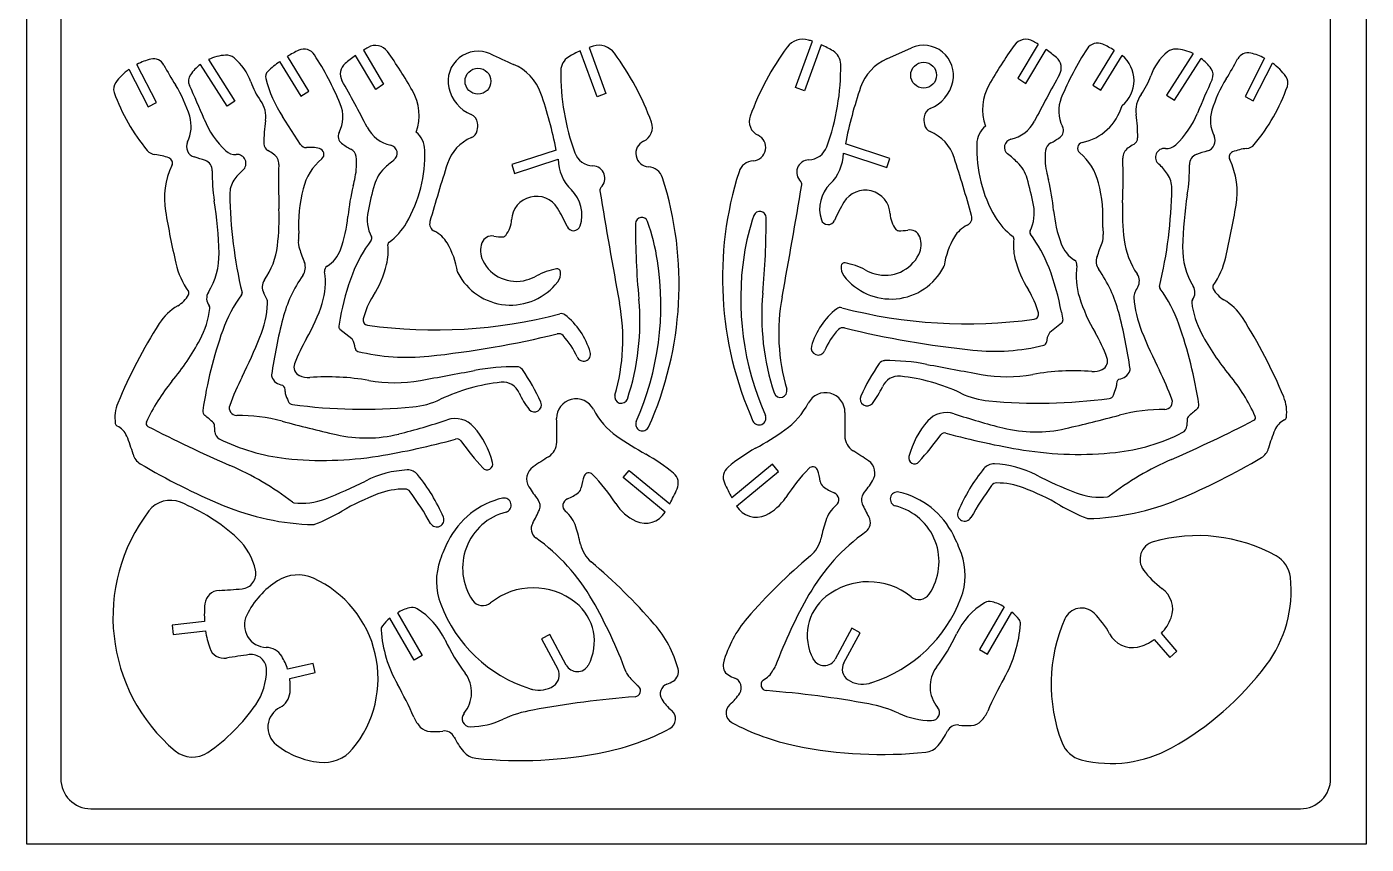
# Model space of a CAD drawing. Extents: x 0 to 207, y 0 to 252.
# Drawn here: x 0 to 206.9, y 0 to 126.2 of the extents above; entities that cross this region are included whole.
import ezdxf

# ---------------------------------------------------------------- set-up
doc = ezdxf.new("R2010")
doc.units = 0
doc.layers.add('WHITE', color=7, linetype='CONTINUOUS')

msp = doc.modelspace()

# ---------------------------------------------------------------- linework, layer by layer
at = {"layer": 'WHITE', "linetype": 'CONTINUOUS'}
for p, q in [((0, 0), (0, 251.950691)), ((206.867685, 251.950691), (206.867685, 0)), ((5.242088, 243.632834), (5.242088, 10.138934)), ((201.376988, 10.138934), (201.377088, 243.632834)), ((51.982603, 122.608574), (55.113288, 117.357334)), ((52.712561, 123.060056), (52.715747, 123.054743)), ((88.097788, 115.406634), (85.491492, 122.523711)), ((86.840988, 123.055234), (89.454788, 115.907834)), ((118.738388, 116.840734), (121.359996, 123.988429)), ((122.708023, 123.453736), (120.095288, 116.339634)), ((124.532004, 122.505406), (124.528393, 122.499554)), ((132.832683, 121.281764), (136.615721, 122.967139)), ((156.210088, 123.540934), (153.079788, 118.290334)), ((154.282588, 117.480734), (157.422045, 122.73347)), ((167.945665, 122.608832), (164.652888, 117.203134)), ((180.142888, 122.099134), (176.040988, 115.699634)), ((177.482853, 122.785482), (177.483132, 122.790891)), ((20.039388, 114.550734), (17.019885, 120.435524)), ((30.933888, 113.980334), (26.808988, 120.410634)), ((28.049327, 121.16038), (32.152188, 114.766734)), ((30.709905, 121.857757), (30.710278, 121.852717)), ((39.037488, 120.865434), (42.306588, 115.514634)), ((43.540288, 116.270234), (40.248354, 121.674492)), ((53.910588, 116.547834), (50.780188, 121.798434)), ((159.032143, 121.490221), (159.026665, 121.483568)), ((165.894288, 116.447534), (169.156501, 121.799592)), ((177.259088, 114.913134), (181.384107, 121.343486)), ((187.011853, 121.266858), (187.019486, 121.262886)), ((191.176188, 121.374434), (188.153788, 115.491434)), ((189.433688, 114.797534), (192.410738, 120.604601)), ((15.783188, 119.670434), (18.767088, 113.864534)), ((153.079788, 118.290334), (154.282588, 117.480734)), ((42.306588, 115.514634), (43.540288, 116.270234)), ((55.113288, 117.357334), (53.910588, 116.547834)), ((65.167285, 116.809909), (65.17374, 116.811394)), ((89.454788, 115.907834), (88.097788, 115.406634)), ((120.095288, 116.339634), (118.738388, 116.840734)), ((164.652888, 117.203134), (165.894288, 116.447534)), ((18.767088, 113.864534), (20.039388, 114.550734)), ((32.152188, 114.766734), (30.933888, 113.980334)), ((36.114871, 114.826097), (36.10847, 114.821312)), ((176.040988, 115.699634), (177.259088, 114.913134)), ((188.153788, 115.491434), (189.433688, 114.797534)), ((27.385325, 111.985736), (27.378714, 111.983021)), ((42.291408, 108.035837), (39.484306, 112.39172)), ((123.56038, 107.721191), (123.56581, 107.719234)), ((133.302988, 105.876734), (126.42862, 108.135206)), ((159.5789, 109.177558), (159.584552, 109.170187)), ((162.995142, 108.367298), (162.992602, 108.377453)), ((171.568069, 109.09202), (171.573139, 109.091958)), ((50.86388, 106.208132), (50.870605, 106.208882)), ((56.703295, 105.668942), (56.709519, 105.660547)), ((81.766953, 107.202772), (74.890188, 104.943834)), ((75.344988, 103.563634), (82.076088, 105.776534)), ((82.076088, 105.776534), (82.08352, 105.776615)), ((84.627288, 106.786175), (84.632699, 106.788286)), ((126.116988, 106.709434), (132.847988, 104.496634)), ((132.847988, 104.496634), (133.302988, 105.876734)), ((28.635936, 104.003189), (28.641239, 104.003076)), ((33.368731, 104.073314), (33.363015, 104.079856)), ((74.890188, 104.943834), (75.344988, 103.563634)), ((157.792381, 102.584887), (157.787014, 102.583615)), ((133.324893, 97.364555), (133.333427, 97.36511)), ((186.782319, 98.675219), (186.776786, 98.676215)), ((85.475747, 95.498876), (85.469212, 95.501041)), ((145.92395, 97.102128), (145.930502, 97.104116)), ((166.179837, 95.236661), (166.227049, 94.171683)), ((73.533093, 93.802986), (73.533201, 93.794706)), ((141.614699, 89.160822), (141.624001, 89.156169)), ((36.694432, 87.137858), (36.701461, 87.132977)), ((81.806135, 88.837548), (81.804324, 88.847125)), ((28.049831, 85.244377), (28.043932, 85.248023)), ((183.234804, 86.292599), (183.241773, 86.287719)), ((45.621236, 83.524985), (45.627425, 83.523013)), ((53.486297, 84.663043), (53.49356, 84.658536)), ((170.998872, 84.419174), (170.993383, 84.418793)), ((48.400827, 81.227854), (48.190128, 80.008744)), ((51.957532, 81.148489), (51.951109, 81.150213)), ((159.787248, 82.167657), (160.00159, 80.949187)), ((168.653775, 82.098167), (168.659362, 82.09967)), ((48.367626, 79.539456), (50.201888, 78.081234)), ((159.826288, 80.471534), (157.98979, 79.016112)), ((157.481355, 77.533872), (157.474221, 77.534256)), ((87.024462, 75.970439), (87.017624, 75.968553)), ((123.203439, 76.176595), (123.196761, 76.179323)), ((132.485677, 74.672718), (132.485635, 74.67789)), ((174.939298, 73.139541), (174.933891, 73.136823)), ((37.826032, 72.190383), (37.83215, 72.192563)), ((42.090759, 72.375923), (42.094033, 72.38271)), ((52.838794, 71.612954), (52.837815, 71.607101)), ((115.443179, 69.68637), (115.437921, 69.68465)), ((144.281949, 69.653098), (144.279089, 69.647064)), ((27.175836, 66.993371), (27.170137, 66.994081)), ((59.600653, 67.526057), (59.600083, 67.532516)), ((79.392518, 68.250631), (79.384786, 68.2471)), ((13.663166, 64.989359), (13.668826, 64.990146)), ((18.459153, 65.143202), (18.464294, 65.140955)), ((179.217658, 65.706286), (179.148878, 64.618918)), ((29.733979, 62.620217), (29.731043, 62.614572)), ((57.44016, 63.353433), (57.441805, 63.347275)), ((81.855469, 62.090205), (81.861114, 62.09017)), ((141.145176, 63.207571), (141.150498, 63.2037)), ((95.627359, 60.210728), (95.630576, 60.216427)), ((31.37328, 58.497428), (31.375887, 58.503164)), ((54.265885, 59.941394), (54.264996, 59.947255)), ((71.946222, 58.950491), (71.951334, 58.95191)), ((115.176188, 58.666934), (108.894016, 53.509616)), ((116.101488, 57.548934), (115.176188, 58.666934)), ((92.099388, 56.615934), (93.016988, 57.733934)), ((98.572268, 51.293513), (92.099388, 56.615934)), ((93.016988, 57.733934), (99.300322, 52.57608)), ((109.624788, 52.228834), (116.101488, 57.548934)), ((155.902072, 57.025125), (155.898397, 57.018018)), ((148.985538, 55.38237), (148.991267, 55.378217)), ((162.077461, 54.263638), (162.079742, 54.26957)), ((90.985724, 52.593986), (90.98063, 52.59065)), ((134.174884, 52.231169), (134.183301, 52.233828)), ((64.34195, 50.501483), (64.348929, 50.504426)), ((145.824556, 50.462992), (145.818164, 50.466592)), ((129.562962, 48.243454), (129.56661, 48.238204)), ((78.626553, 47.305388), (78.630214, 47.310497)), ((85.522326, 46.339856), (85.515474, 46.338277)), ((35.344887, 42.30587), (35.33607, 42.303907)), ((172.464018, 42.344762), (172.471194, 42.34988)), ((84.781975, 37.301248), (84.778044, 37.296191)), ((57.241413, 35.728807), (61.065688, 29.136534)), ((60.276243, 36.361136), (60.27181, 36.353888)), ((150.951864, 36.661707), (147.127588, 30.069534)), ((148.376588, 29.344734), (152.148811, 35.831237)), ((27.456588, 34.395034), (22.437288, 33.847534)), ((22.437288, 33.847534), (22.591488, 32.405734)), ((59.816588, 28.404134), (56.046108, 34.896395)), ((127.420088, 33.338634), (124.868871, 28.596404)), ((128.700088, 32.644734), (127.420088, 33.338634)), ((22.591488, 32.405734), (27.611135, 32.953154)), ((64.592729, 31.540189), (64.597946, 31.542667)), ((80.773088, 32.405734), (79.493188, 31.711834)), ((79.493188, 31.711834), (82.006688, 27.047134)), ((83.325378, 27.664049), (80.773088, 32.405734)), ((126.186488, 27.987734), (128.700088, 32.644734)), ((174.128788, 31.619334), (176.542088, 28.859034)), ((177.636988, 29.807434), (175.227083, 32.572193)), ((61.065688, 29.136534), (59.816588, 28.404134)), ((147.127588, 30.069534), (148.376588, 29.344734)), ((171.561274, 30.432336), (171.56286, 30.425627)), ((176.542088, 28.859034), (177.636988, 29.807434)), ((44.226388, 27.926134), (40.282906, 27.022916)), ((44.550288, 26.515034), (44.226388, 27.926134)), ((82.006688, 27.047134), (82.013775, 27.050875)), ((86.736309, 27.654572), (86.724566, 27.648921)), ((100.600805, 27.086976), (100.595168, 27.085399)), ((115.638472, 27.52534), (115.633406, 27.527139)), ((121.45976, 28.59672), (121.451144, 28.603851)), ((40.610388, 25.613034), (44.550288, 26.515034)), ((130.087731, 24.834608), (130.089118, 24.829204)), ((110.118449, 23.322902), (110.113024, 23.326311)), ((67.526972, 20.19376), (67.518795, 20.200584)), ((108.86097, 18.811621), (108.865615, 18.820119)), ((139.710283, 19.090572), (139.710244, 19.083958)), ((60.77546, 18.091069), (60.780661, 18.095837)), ((65.978169, 16.55011), (65.985544, 16.553826)), ((118.807737, 15.196499), (118.806619, 15.191189)), ((69.354847, 13.282861), (69.354069, 13.276064)), ((9.911988, 5.469034), (196.707088, 5.469034)), ((206.867685, 0), (0, 0))]:
    msp.add_line(p, q, dxfattribs=at)
for centre in [(138.515088, 118.760534), (69.685688, 117.827734)]:
    msp.add_circle(centre, 1.9975, dxfattribs=at)
for centre, radius, start, end in [((119.869993, 121.290144), 3.025831, 73.236993, 143.703586), ((116.016688, 108.467434), 16.415, 71.0033, 73.2673), ((154.336757, 122.045035), 2.252695, 59.581335, 144.348754), ((49.099388, 107.087234), 17.0625, 114.5382, 121.2479), ((42.811863, 120.863426), 1.919302, 32.853025, 114.585536), ((65.984788, 100.425634), 26.2325, 120.3861, 122.2607), ((53.851004, 121.109137), 2.258792, 35.633859, 120.265372), ((-0.927163, 81.865457), 69.643612, 29.707284, 35.618734), ((69.685648, 117.827913), 4.625, 65.575097, 192.69658), ((92.18303, 107.526317), 16.4225, 114.045474, 121.24541), ((92.189589, 107.536062), 16.415, 106.785988, 109.01624), ((88.319218, 120.351891), 3.0275, 36.246971, 106.705106), ((56.01416, 96.599144), 43.125, 20.212802, 36.32018), ((152.205225, 97.566131), 43.130645, 143.730846, 159.841562), ((116.008888, 108.459734), 16.4225, 58.7502, 65.9255), ((123.256626, 120.40777), 2.454927, 0.786299, 58.700107), ((138.515188, 118.752934), 4.6225, -12.6221, 114.2625), ((209.155256, 82.838188), 69.648869, 144.424659, 150.335446), ((142.191153, 101.369359), 26.231837, 57.695112, 59.569654), ((142.208288, 101.366334), 26.23, 50.1039, 54.5485), ((203.313768, 97.178583), 47.145614, 147.022142, 157.436091), ((165.380439, 121.789476), 1.927992, 65.476299, 146.960761), ((159.093788, 108.027934), 17.0575, 58.7386, 65.451), ((181.516161, 115.893155), 8.390588, 129.564058, 160.855705), ((177.367188, 120.904034), 1.885, 86.4821, 129.3554), ((177.036484, 115.614404), 7.190373, 64.404007, 86.438638), ((188.611819, 120.432975), 1.795626, 76.425702, 152.471835), ((186.762277, 112.867811), 9.583592, 62.576133, 76.29246), ((21.434788, 111.944734), 9.57, 103.7004, 117.4728), ((19.591855, 119.50147), 1.791782, 27.643424, 103.677291), ((60.547781, 140.9973), 44.4625, -152.305151, -147.719701), ((31.149788, 114.681934), 7.187527, 127.152251, 144.877), ((31.157488, 114.674134), 7.1925, 93.5648, 115.6034), ((30.821277, 119.982672), 1.87839, 50.130461, 93.399133), ((26.677926, 114.959036), 8.390218, 19.153649, 50.405756), ((49.093905, 107.083231), 17.061085, 126.116992, 134.04362), ((4.897374, 96.210366), 47.144086, 22.612084, 33.025719), ((50.494888, 118.953334), 2.08, 129.8871, 209.323), ((65.982377, 100.41844), 26.233769, 125.41463, 129.882074), ((254.901488, 524.960234), 442.6575, -114.4625, -113.9547), ((72.312636, 113.49322), 7.504852, 19.126914, 67.5692), ((84.933945, 119.468332), 2.4525, 121.169485, 179.242074), ((89.616688, 119.986534), 36.0975, -19.867, 0.7221), ((135.878188, 114.419734), 7.5075, 113.9326, 160.8016), ((157.696976, 119.884172), 2.079937, -29.253062, 50.2609), ((166.025213, 117.927508), 4.979759, -51.023013, 51.038127), ((177.043288, 115.614834), 7.1875, 35.1733, 52.8474), ((147.620988, 141.883634), 44.46, -32.2129, -27.6271), ((186.768178, 112.856454), 9.585002, 36.592104, 53.936158), ((21.434077, 111.928714), 9.584715, 126.126709, 143.465245), ((26.626312, 117.869692), 1.653646, 145.043981, 204.717779), ((38.027388, 118.529334), 1.14, 134.1776, 194.8817), ((56.425102, 123.290326), 20.143737, -165.470083, -147.245407), ((-155.40085, 3.364495), 234.0425, 27.304529, 29.309518), ((118.576388, 119.053534), 36.0975, 179.2901, 199.8671), ((363.637917, 4.365795), 234.0475, 150.710319, 152.714419), ((163.010688, 122.322734), 11.2, -35.8678, -19.170674), ((316.948303, 56.802045), 147.2475, 155.393662, 157.598736), ((181.569849, 118.80058), 1.652278, -24.585013, 35.293293), ((201.94415, 107.664917), 19.742232, 147.805486, 163.266318), ((193.135369, 117.590818), 1.650575, -19.701798, 36.396096), ((15.058488, 116.648034), 1.6525, 143.3439, 199.3658), ((41.402543, 126.029103), 29.616994, -160.412386, -140.323252), ((6.253288, 106.732634), 19.74, 16.7292, 32.1999), ((-108.722806, 55.803863), 147.2475, 22.429554, 24.633407), ((45.182588, 121.382134), 11.1975, -160.8663, -144.1321), ((52.815546, 112.530324), 7.767827, -19.216343, 29.697603), ((70.872988, 118.089834), 5.8475, -167.3565, -112.3349), ((19.499588, 95.074634), 63.4375, 11.0218, 19.2145), ((188.712542, 96.040238), 63.447421, 160.816711, 169.01046), ((137.277736, 119.056159), 5.896362, -67.407431, -12.869781), ((155.373814, 113.457373), 7.762063, 150.251246, 199.209463), ((166.790385, 126.958701), 29.611534, -39.659953, -19.581715), ((32.715217, 112.371014), 4.193457, -8.592064, 35.835192), ((43.527347, 112.304625), 5.295552, -27.148864, 22.566209), ((164.677464, 113.235885), 5.305431, 157.467088, 207.113796), ((161.354929, 116.326087), 8.126046, -78.355055, -16.220138), ((175.483877, 113.298956), 4.195099, 144.072727, 188.528574), ((19.854937, 110.856205), 5.527168, -25.732771, 16.378514), ((40.525488, 117.395934), 14.2175, -157.6216, -133.44), ((58.166851, 108.539244), 21.545, 171.444282, 181.011189), ((68.059568, 111.229309), 1.5675, 6.440756, 67.839852), ((113.918203, 111.617613), 2.346579, 159.752748, 245.191885), ((142.51571, 111.888874), 3.96, 173.496002, 190.869815), ((140.138903, 112.162481), 1.5675, 112.344704, 173.591755), ((150.026315, 109.461957), 21.55, -0.983779, 8.579479), ((167.677813, 118.330813), 14.20673, -46.595651, -22.401486), ((188.240242, 111.788336), 5.431409, 163.299315, 206.172624), ((49.410321, 109.289661), 1.315, 152.92249, 232.898935), ((57.346834, 113.198584), 5.384118, -152.643256, -102.287791), ((57.603748, 107.057631), 3.871625, 1.921722, 48.866396), ((68.111333, 110.494639), 1.485, -67.752755, -11.044222), ((65.684088, 110.965534), 3.9575, -11.0036, 6.377618), ((94.27721, 110.689558), 2.35, -65.293152, 20.152276), ((140.087988, 111.420434), 1.4875, -169.2157, -112.569059), ((137.049454, 104.052037), 6.48291, 17.763625, 67.626528), ((150.589512, 107.981741), 3.87512, 131.064252, 177.948055), ((150.84687, 114.125729), 5.383644, -77.705466, -27.267556), ((158.783144, 110.215918), 1.3175, -52.534841, 27.187385), ((26.329951, 107.725518), 1.665, 153.960016, 253.595275), ((37.850005, 108.18125), 1.225, -178.960431, -119.810722), ((43.100688, 108.552234), 0.96, -147.4583, -85.3893), ((43.691494, 101.210969), 6.405, 76.392832, 94.599655), ((53.883349, 115.187884), 8.7175, -127.164312, -116.051213), ((55.933668, 106.68859), 1.2775, -52.954629, 77.922107), ((71.156235, 103.118767), 6.494667, 112.473966, 162.266799), ((96.134713, 106.67995), 2.068984, 115.026557, 266.494812), ((112.064135, 107.611802), 2.0675, -86.649715, 65.130619), ((120.653351, 108.768232), 3.08984, -88.052423, -19.807795), ((167.56757, 107.408746), 20.862838, 178.044946, 210.311443), ((152.269236, 107.613101), 1.2825, 102.426979, 232.379766), ((158.780599, 106.980808), 1.46033, 116.152996, 173.696992), ((154.313388, 116.131434), 8.7225, -64.0011, -52.8668), ((163.213271, 107.47916), 0.925, 103.801595, 230.282127), ((177.16735, 97.135879), 12.56539, 119.639879, 124.30369), ((170.350788, 109.115134), 1.2175, -60.3452, -1.0878), ((176.027654, 109.501006), 2.054145, -94.802977, -46.568046), ((181.870453, 108.66027), 1.665, -73.597156, 26.096017), ((188.244798, 109.161193), 1.736063, -84.593689, -39.379786), ((19.941349, 108.225833), 1.732603, -140.337312, -95.181027), ((19.067094, 98.695747), 7.8375, 68.337517, 84.74521), ((21.644093, 105.17724), 0.8625, -25.574152, 68.498933), ((15.474568, 70.834419), 36.790072, 70.778544, 73.603587), ((26.993888, 104.041734), 1.6425, -1.3447, 68.8468), ((32.160257, 108.559489), 2.049517, -133.494247, -85.051581), ((32.46276, 105.130798), 1.3925, -49.412551, 95.179662), ((30.996966, 96.212466), 12.566879, 55.563387, 60.207172), ((37.048107, 105.037068), 1.866884, -1.441997, 55.576637), ((51.213567, 99.063528), 8.812817, 129.805708, 165.788173), ((44.984002, 106.541511), 0.92, -50.295604, 76.526518), ((49.415388, 106.046334), 1.4575, 6.3736, 63.9767), ((40.943553, 105.090867), 9.98981, -11.982634, 6.425751), ((66.578388, 92.684534), 16.3025, 127.2547, 134.3296), ((40.629646, 106.469333), 20.855917, -30.319914, 1.973251), ((88.838025, 105.858377), 6.755, -179.306485, -134.416845), ((87.541616, 107.837933), 3.0925, -160.158643, -91.979092), ((112.318302, 103.116249), 2.43524, 93.138825, 162.322775), ((120.829272, 103.756484), 1.925, 92.1111, 227.07814), ((119.362517, 106.793969), 6.755, -45.644685, -0.717043), ((-123.510212, 20.470234), 280.12, 15.8767, 17.7846), ((141.610207, 93.629438), 16.300401, 45.629826, 52.707492), ((167.250866, 106.005015), 9.986604, 173.467655, 191.875458), ((156.973403, 99.994171), 8.819795, 14.216441, 50.173369), ((62.001249, 103.163324), 107.3175, -2.198941, 1.477674), ((171.150462, 105.980716), 1.868069, 124.7467, 181.532203), ((175.733063, 106.069492), 1.39, 84.939931, 229.485468), ((181.207216, 104.974862), 1.647831, 111.418481, 181.342703), ((181.22468, 104.98371), 1.646087, 109.80061, 112.096839), ((192.968971, 70.63307), 37.948703, 106.264456, 108.915406), ((186.54977, 106.115607), 0.8575, 111.682721, 206.097673), ((175.308388, 100.649234), 11.6425, -9.7618, 25.9202), ((189.124905, 99.630687), 7.835, 95.247237, 111.660547), ((32.891384, 99.714374), 11.641294, 154.069326, 189.753533), ((54.257077, 103.418822), 25.6225, 178.693408, 189.111439), ((38.181588, 98.420934), 7.4325, 130.4144, 146.2935), ((146.194328, 102.150559), 107.3175, 178.483826, 182.15632), ((59.129626, 100.293982), 5.654147, 134.218448, 163.907698), ((331.670696, 19.451669), 280.114777, 162.196669, 164.104582), ((87.366228, 102.824406), 1.924094, -47.147489, 87.957126), ((95.871236, 102.178684), 2.44, 17.754137, 86.781727), ((161.567528, 87.429975), 54.122234, 162.332449, 204.075219), ((149.056577, 101.229628), 5.66033, 16.120714, 45.712744), ((196.983401, 112.166575), 40.350835, -168.250669, -166.261495), ((170.007516, 99.359795), 7.43054, 33.651539, 49.532479), ((172.987675, 101.334452), 3.855557, -0.787099, 33.76562), ((153.945859, 104.380854), 25.62, -9.176705, 1.242166), ((35.196551, 100.408431), 3.846336, 146.246847, 180.893406), ((81.294136, 93.998307), 31.8225, 166.082336, 174.7087), ((11.208652, 111.270935), 40.360084, -13.787162, -11.800909), ((103.310023, 87.672444), 51.602043, 164.040036, 168.721402), ((89.049834, 101.01493), 0.5475, 133.230701, 189.970857), ((46.622594, 86.497141), 54.125, -24.074102, 17.666435), ((-733.377571, 242.499681), 864.584211, -10.52739, -9.362318), ((119.146351, 101.940731), 0.55073, -9.309329, 47.510327), ((127.862444, 98.092499), 5.409061, 134.295495, 197.887549), ((104.906088, 88.551734), 51.595, 11.3418, 16.0324), ((126.903488, 94.943634), 31.82, 5.2698, 13.8948), ((143.418888, 96.570534), 22.8, -3.3539, 14.1913), ((-29.044578, 90.033769), 58.747671, 1.231702, 9.135737), ((101.027913, 101.364679), 69.68464, -179.164417, -166.598528), ((64.765629, 95.626442), 22.793945, 165.776208, 183.327314), ((78.702423, 96.217873), 3.8375, 31.299359, 176.810142), ((80.325788, 97.164134), 5.4125, -17.9188, 45.6346), ((941.640259, 241.210314), 864.5875, -170.661752, -169.496584), ((129.49414, 97.155593), 3.845, 3.12364, 148.691581), ((107.168066, 102.303609), 69.682299, -13.40688, -0.840462), ((237.249344, 90.98453), 58.753774, 170.882156, 178.78571), ((174.373273, 124.078685), 155.205719, -170.230351, -167.208968), ((3.219919, 96.735743), 35.759419, -6.941076, 2.206673), ((58.647367, 96.534398), 6.068864, 168.30312, 206.997238), ((62.276928, 86.203653), 23.075, 23.48317, 31.357947), ((113.217761, 96.781076), 0.965, -0.144088, 160.974308), ((145.912206, 87.143596), 23.075, 148.635676, 156.511257), ((137.636188, 97.595934), 4.3175, -176.928, -142.2505), ((149.319322, 97.50165), 6.289121, -26.27722, 10.970423), ((178.625607, 99.697528), 20.120134, -174.77763, -159.762861), ((204.97004, 97.700158), 35.75564, 177.843483, 186.991971), ((33.83145, 125.025813), 155.198509, -12.797044, -9.775026), ((29.570252, 98.778238), 20.12178, -20.296792, -5.261736), ((50.259232, 100.831174), 9.697167, -54.028326, -30.286288), ((63.502942, 95.817815), 1.285559, 164.093356, 244.692761), ((70.567124, 96.666198), 4.310145, -37.864959, -3.122636), ((84.43583, 95.829315), 1.08427, -156.592633, -17.623494), ((211.076388, 95.121034), 117.06, 179.6452, 185.3591), ((94.982144, 95.832982), 0.963598, 19.578999, 179.230977), ((64.146289, 84.9731), 33.6559, 8.777228, 19.406511), ((144.05075, 85.904894), 33.66, 160.581554, 171.221772), ((-2.875031, 96.059059), 117.06, -5.36162, 0.35221), ((123.748982, 96.766453), 1.087145, -162.033271, -23.062926), ((147.181488, 91.497134), 4.5275, 115.388, 149.7225), ((144.688037, 96.754094), 1.290828, -64.667631, 15.733347), ((157.930807, 101.772678), 9.698947, -149.699858, -125.927727), ((44.542588, 92.854134), 2.605, 171.4843, 200.2583), ((36.844982, 93.983967), 5.175, -8.266724, 3.539814), ((70.956553, 80.066091), 22.143429, 143.326086, 158.927683), ((52.815688, 93.571234), 0.4725, -36.3046, 26.1468), ((61.022853, 90.56589), 4.5225, 30.280358, 64.730513), ((71.838429, 92.275658), 1.6575, 79.892011, 159.301697), ((73.428682, 101.291239), 7.497262, -99.980359, -89.201214), ((73.525388, 94.365434), 0.5625, -89.2152, -37.8069), ((134.668747, 95.296865), 0.563647, -142.368813, -90.893927), ((134.741164, 102.229965), 7.497118, -90.620651, -79.842063), ((136.356332, 93.216417), 1.66, 20.466596, 100.164913), ((134.724623, 92.597879), 3.405, -26.328357, 20.617176), ((154.176645, 87.336806), 12.666234, 149.424154, 170.943575), ((151.96174, 93.539965), 0.47, -7.426426, 53.726439), ((160.644566, 92.493074), 8.275733, 173.156328, 194.198095), ((155.38051, 94.510379), 0.47, 153.871178, 216.689517), ((137.221147, 81.035352), 22.142803, 21.096386, 36.574614), ((163.650049, 93.785672), 2.60575, -20.23365, 8.519045), ((181.168778, 94.777637), 11.775624, -173.024828, -145.255733), ((18.582088, 91.057634), 11.11, -31.5502, 1.2324), ((27.032488, 93.848834), 11.7725, -34.783, -6.9993), ((862.848095, 395.767888), 875.176282, -159.687024, -159.537824), ((43.677377, 93.56746), 5.083062, -57.644294, -20.367712), ((47.538966, 91.539487), 8.281808, -14.043869, 6.977562), ((56.229008, 92.598102), 0.4725, 125.413825, 186.38369), ((53.748186, 86.326121), 12.9425, 9.176148, 30.250319), ((73.476813, 91.660675), 3.4075, 159.365473, 206.257782), ((154.721065, 84.219838), 44.4625, 171.174199, 203.899748), ((132.578775, 93.655896), 5.7975, -105.8351, -26.294267), ((164.521484, 94.504957), 5.090533, -159.687687, -122.31025), ((-654.226705, 397.829511), 875.168082, -20.541184, -20.392031), ((189.618688, 91.990534), 11.1125, 178.767146, 211.5294), ((34.976067, 92.420961), 12.258907, -167.25637, -144.791916), ((40.895501, 89.068311), 2.1325, -35.293045, 20.522988), ((46.86863, 88.527241), 0.8825, 122.251289, 188.981466), ((39.145388, 93.663734), 16.94, -32.1132, -14.1248), ((75.617028, 92.718806), 5.795, -153.721533, -74.178683), ((53.468185, 83.287108), 44.46624, -23.898134, 8.8247), ((127.882262, 89.079972), 2.122307, 173.647971, 217.543837), ((126.294715, 89.253375), 0.525332, 79.888847, 173.287839), ((133.477844, 93.358659), 9.166285, -142.564008, -27.288583), ((124.536552, 79.472713), 10.46276, 61.80189, 79.813382), ((141.128788, 89.407634), 0.545, -26.9277, -8.1299), ((169.04521, 94.606469), 16.938135, -165.841246, -147.840366), ((123.387588, 75.698834), 36.97, 10.0772, 21.0958), ((161.329765, 89.462108), 0.8775, -9.161597, 57.551802), ((172.616743, 87.675174), 10.550058, 171.017448, 197.759786), ((167.289193, 89.999753), 2.1275, 159.349806, 215.390518), ((173.218988, 93.363034), 12.26, -35.2193, -12.7867), ((38.252412, 86.063495), 1.8925, 145.410356, 209.832779), ((59.306188, 76.046895), 20.417681, 144.731514, 165.503848), ((35.575488, 86.747634), 10.55, -17.7861, 8.953), ((84.797788, 74.758134), 36.967528, 158.9642, 169.9207), ((67.065043, 88.469104), 0.545739, -171.672528, -153.640012), ((74.71969, 92.423884), 9.161576, -152.734195, -37.414566), ((75.137576, 94.401848), 7.545, -74.160256, -61.704555), ((83.664388, 78.543934), 10.46, 100.2331, 118.2464), ((81.898883, 88.326279), 0.529359, 6.095401, 100.289931), ((80.312627, 88.153847), 2.124959, -37.593166, 6.176896), ((133.059863, 95.338473), 7.5475, -118.310773, -105.86324), ((148.893088, 76.971034), 20.415, 14.5453, 35.2987), ((169.943295, 86.988578), 1.8875, -29.667815, 34.827269), ((21.07491, 86.991278), 4.455, -59.893665, -28.583041), ((24.574102, 85.084479), 0.47, -28.548578, 34.860018), ((29.609451, 84.290747), 1.835, 148.555241, 218.202911), ((49.741446, 72.517474), 20.651124, 143.405701, 160.668534), ((32.785621, 85.107004), 0.4675, -36.55896, 13.188686), ((26.519467, 79.411977), 11.594732, 24.815521, 29.503047), ((151.175282, 81.603694), 37.667038, 174.642271, 198.444507), ((143.729159, 78.691224), 12.965, 15.167134, 32.151308), ((172.623777, 84.516119), 1.633297, 154.759476, 183.41619), ((181.656616, 80.291024), 11.605432, 150.224463, 154.907927), ((175.409832, 86.04317), 0.47, 167.269316, 216.698072), ((158.455577, 73.442346), 20.654099, 19.376454, 36.61889), ((178.580031, 85.224024), 1.835, -38.140905, 31.375529), ((183.626483, 86.013394), 0.4725, 144.508502, 208.131533), ((187.119609, 87.936537), 4.46, -151.239502, -119.958811), ((27.469198, 75.936279), 8.316062, 120.012735, 147.587227), ((27.7425, 82.820036), 0.541657, -7.820079, 38.320288), ((20.688308, 84.530384), 16.541388, -22.10633, -3.619523), ((35.567425, 83.582063), 1.632098, -3.370215, 25.249902), ((19.247832, 92.016135), 27.713102, -30.180986, -17.846379), ((64.465888, 77.772834), 12.9625, 147.8898, 164.8973), ((61.240203, 77.963868), 30.819487, -16.22634, 10.539338), ((57.025126, 80.670848), 37.6675, -18.448059, 5.357581), ((146.948367, 78.896541), 30.815, 169.456079, 196.22833), ((125.636909, 81.975588), 0.900782, 74.997789, 127.964269), ((145.123269, 156.180429), 75.82, -104.71036, -82.074759), ((188.962057, 92.93538), 27.720931, -162.191098, -149.852906), ((187.506088, 85.460034), 16.54, -176.392, -157.906), ((180.46259, 83.752968), 0.554172, 142.447066, 187.652596), ((193.752194, 85.40037), 13.945466, -172.910271, -152.025806), ((180.723002, 76.867667), 8.324232, 32.464168, 59.94222), ((14.435606, 84.476365), 13.951196, -27.995972, -7.123342), ((115.284188, 61.519634), 78.25, 165.4653, 171.9625), ((52.723726, 80.936424), 0.795, 164.529124, 262.163372), ((63.064851, 155.245319), 75.82, -97.921726, -75.285644), ((82.556197, 81.040389), 0.902132, 52.125483, 104.970717), ((76.092888, 72.799834), 11.375, 16.1748, 51.9104), ((132.102115, 73.726643), 11.381429, 128.078194, 163.797905), ((155.472685, 81.875196), 0.7975, -82.455151, 15.128413), ((159.516691, 80.856153), 0.493743, -51.167828, 10.86098), ((92.916379, 62.46182), 78.24733, 8.030845, 14.535008), ((120.1993, 38.413711), 80.030753, 22.520853, 32.433541), ((87.989364, 37.463123), 80.029896, 147.558843, 157.464174), ((94.422259, 56.806641), 68.013608, 160.639693, 171.38612), ((48.675288, 79.924034), 0.4925, 170.0958, 231.3402), ((46.353174, 224.79636), 150.256821, -83.996543, -76.307397), ((82.142777, 77.875883), 0.96, 43.463224, 103.364753), ((133.480388, 71.812934), 11.165, 136.7069, 156.9936), ((126.04833, 78.813549), 0.955, 76.009726, 136.649549), ((161.818469, 225.730234), 150.25353, -103.681747, -95.995254), ((160.682088, 77.325634), 3.2075, 150.7848, 176.2776), ((158.252642, 78.682145), 0.425, 128.204875, 150.536982), ((142.674658, 66.051005), 25.8075, 20.613886, 30.150271), ((252.395847, 111.759638), 86.556781, -157.931441, -153.498988), ((113.774498, 57.731015), 68.017004, 8.621402, 19.374289), ((214.407742, 96.391368), 37.343191, -151.998464, -140.069721), ((-6.218146, 95.449215), 37.338819, -39.915994, -27.986376), ((-44.179889, 110.887715), 86.559899, -26.548486, -22.111689), ((65.522804, 65.116006), 25.8125, 149.842027, 159.385376), ((49.939788, 77.749734), 0.422598, 29.3578, 51.668391), ((47.511421, 76.386188), 3.2075, 3.839584, 29.320226), ((51.242821, 76.631168), 0.531957, -176.746001, -103.448565), ((74.704079, 70.882313), 11.17, 22.977643, 43.253166), ((122.213976, 76.622686), 1.078164, 164.96564, 335.718471), ((149.452221, 108.028329), 31.903784, -95.98608, -76.179), ((156.942329, 77.564568), 0.532756, -75.724663, -3.261615), ((58.742136, 107.095686), 31.905926, -103.822936, -84.016085), ((85.980174, 75.67928), 1.084117, -156.256445, 15.579039), ((132.501088, 73.647834), 1.025, 90.8615, 145.3591), ((132.859714, 41.552305), 33.127698, 79.275848, 90.646999), ((165.464113, 74.627926), 1.4575, -64.047765, 20.443761), ((38.36702, 72.386649), 0.568995, 172.527978, 199.944142), ((42.722888, 73.686434), 1.455, 159.1591, 244.2495), ((-92.621868, 926.796056), 868.8275, -79.829943, -79.267913), ((75.322973, 40.609421), 33.132714, 89.335214, 100.705039), ((75.699511, 72.715189), 1.024747, 34.871973, 89.559262), ((50.818688, 55.444034), 31.3125, 24.1416, 34.7701), ((157.355777, 56.350055), 31.306485, 145.170163, 155.799747), ((300.626331, 927.770139), 868.83, -100.719427, -100.157477), ((151.408852, 94.952324), 22.75, -100.137834, -80.013837), ((161.783193, 36.06767), 37.041551, 85.795743, 99.99538), ((164.727586, 76.14621), 3.145, -94.171821, -64.087462), ((168.552107, 73.755799), 1.9225, -86.26053, -19.428159), ((169.834088, 73.316434), 0.5675, -20.647, 7.8004), ((135.107088, 53.254234), 44.52, 20.3087, 26.5296), ((164.974805, 55.039783), 27.105, 24.025002, 39.889473), ((43.216288, 54.102334), 27.1075, 140.1005, 155.9647), ((73.086566, 52.322691), 44.5175, 153.481252, 159.693349), ((39.638788, 72.830634), 1.9225, -160.5472, -93.6766), ((38.883606, 70.09554), 1.0325, -11.261947, 52.264827), ((43.473551, 75.211789), 3.1475, -115.994827, -85.832858), ((46.423788, 35.135234), 37.0375, 80.0259, 94.2139), ((56.777477, 94.010847), 22.7475, -99.973401, -79.847045), ((76.164219, 42.992042), 28.49, 95.844305, 115.472931), ((73.540839, 68.605547), 2.7425, 23.53452, 95.810161), ((121.933851, 75.047965), 11.115989, -38.807292, -23.393752), ((134.648119, 69.546462), 2.7375, 84.089167, 156.583305), ((132.024865, 43.935456), 28.4825, 64.517401, 84.145754), ((148.885819, 76.952974), 20.41873, -21.899587, -18.27778), ((167.995738, 70.708208), 0.320824, -29.718015, 20.239242), ((169.311476, 71.02004), 1.034408, 127.799149, 191.195911), ((40.419952, 69.805983), 0.531055, 170.47089, 201.01511), ((59.299988, 76.038134), 20.4125, -161.6609, -158.0459), ((41.128482, 68.709358), 0.81877, -158.301528, -97.670808), ((58.413288, 80.263334), 12.7925, -84.6743, -64.5471), ((86.25533, 74.109745), 11.112271, -156.623043, -141.201673), ((84.839099, 65.780919), 3.003061, 27.487601, 181.131213), ((91.808044, 69.095038), 1.009272, 165.255884, 340.079455), ((116.394488, 70.000934), 1.0075, -161.7038, 16.3648), ((123.357053, 66.734722), 2.995373, -1.530171, 152.760002), ((129.772025, 68.752592), 1.062717, 156.083022, 320.843033), ((149.779788, 81.203934), 12.7925, -115.453, -95.2914), ((156.265217, 150.974654), 82.863993, -95.307619, -82.435384), ((167.07019, 69.646752), 0.821486, -82.755452, -22.138807), ((175.779263, 68.304627), 1.1525, -90.787711, 20.388988), ((188.546441, 66.750951), 6.042032, -7.812888, 22.540304), ((19.654586, 65.82396), 6.043556, 157.512961, 187.930246), ((27.973188, 66.870534), 0.8125, 171.2538, 232.3648), ((14.197309, 49.245516), 21.5575, 47.250447, 51.974299), ((32.4215, 67.370682), 1.1575, 159.70082, 270.407019), ((32.653669, 39.857339), 26.356824, 75.132913, 90.486832), ((51.928432, 150.032485), 82.855894, -97.56583, -84.687358), ((78.414633, 67.81943), 1.060235, -140.637703, 23.789191), ((97.678659, 72.427797), 11.455, -152.660791, -124.912737), ((113.103023, 65.799495), 1.05, -154.749487, 22.801383), ((110.514724, 73.359513), 11.455, -55.031258, -27.299563), ((220.677039, 64.40528), 94.3525, 178.633883, 180.839296), ((142.033942, 62.83715), 3.830371, 71.611622, 138.85371), ((175.131039, 162.195016), 100.895, -108.424762, -103.978497), ((105.038475, 305.696769), 247.7725, -77.085898, -75.093171), ((175.56812, 40.802035), 26.350925, 89.57535, 104.933716), ((194.05451, 50.230451), 21.555, 128.217469, 132.958366), ((180.221807, 67.805031), 0.810377, -52.105079, 8.66216), ((14.202688, 65.066434), 0.545, -171.8699, -116.2003), ((12.586106, 61.791161), 3.1075, 23.376532, 63.718188), ((18.891735, 64.945523), 0.47, 155.429492, 242.616268), ((119.015888, 259.411134), 219.1975, -117.2428, -113.5678), ((28.504924, 64.729856), 0.475, 5.185773, 46.742261), ((13.8887, 63.185845), 15.1725, 1.89031, 6.003742), ((103.244163, 304.744545), 247.775, -104.927961, -102.935254), ((33.033135, 161.246687), 100.89, -76.000278, -71.556863), ((66.160428, 61.907148), 3.827532, 41.126267, 108.419539), ((58.875888, 55.513434), 13.52, 14.7336, 41.232), ((-12.490212, 63.416334), 94.355, -0.8053, 1.4), ((95.091285, 64.869095), 1.05, 157.358347, 334.592519), ((149.31353, 56.442061), 13.520024, 138.744138, 165.245357), ((155.787959, 84.432147), 20.7625, -104.01702, -77.128404), ((89.217635, 260.369372), 219.2, -66.444534, -62.768642), ((177.918581, 64.659785), 1.230976, -63.488912, -1.902493), ((179.687888, 65.660034), 0.4725, 133.0249, 174.3824), ((189.300272, 65.882372), 0.4725, -62.26198, 24.083554), ((195.609163, 62.729973), 3.105, 116.367503, 156.739841), ((193.987576, 66.005662), 0.550093, -63.834395, -7.947095), ((-3.326833, 54.965622), 20.4225, 14.900191, 23.240384), ((30.286325, 63.723637), 1.233946, -178.267344, -116.591473), ((43.285688, 89.585034), 30.185, -116.6829, -96.2028), ((52.422488, 83.493934), 20.7625, -102.9212, -76.0102), ((36.701088, 169.262734), 110.7175, -80.8722, -74.5276), ((66.436774, 61.832061), 0.7525, 35.443232, 105.343721), ((107.577997, 91.707379), 50.091755, -144.006007, -137.890249), ((79.153888, 62.128734), 2.7075, -58.0292, -0.8161), ((120.966588, 105.761134), 52.1175, -124.9337, -119.0867), ((87.227646, 106.690395), 52.115, -60.912469, -55.053211), ((129.046884, 63.06202), 2.7125, -179.180156, -122.106625), ((100.613097, 92.630673), 50.092192, -42.094085, -35.976706), ((141.753388, 62.768734), 0.75, 73.8105, 144.1888), ((171.52732, 170.188054), 110.719322, -105.48731, -99.1465), ((164.901203, 90.524972), 30.187143, -83.785526, -63.293217), ((211.503428, 55.854772), 20.4225, 156.62863, 164.969258), ((18.744099, 60.840446), 2.416931, -165.051141, -120.757828), ((82.132256, 35.964658), 27.748688, 50.204276, 60.900156), ((126.048667, 36.896995), 27.748574, 119.077436, 129.765495), ((79.477406, -16.148808), 90.729936, 56.169062, 57.964061), ((162.39084, 113.619644), 53.417851, -99.116218, -83.790243), ((189.448348, 61.773753), 2.41302, -59.238333, -14.954035), ((69.650057, 146.564968), 102.117031, -120.704486, -112.659115), ((12.692734, 15.716064), 46.688287, 52.627553, 66.411326), ((45.789936, 112.685102), 53.420413, -96.196013, -80.870585), ((71.078355, 58.723942), 0.896948, -137.52037, 14.630027), ((79.469459, 56.399678), 2.266862, 123.889805, 212.664753), ((128.881477, -16.967139), 90.721579, 122.163157, 123.958227), ((109.608444, 56.653647), 2.046312, 129.770918, 204.916873), ((144.125916, 35.818274), 32.22, 136.379526, 146.660614), ((121.369619, 57.497684), 0.79, 22.497447, 136.031448), ((128.725514, 57.336809), 2.268013, -32.777282, 56.091254), ((137.111877, 59.654168), 0.902657, 165.16081, 318.102318), ((168.998739, 40.708108), 27.337222, 140.728256, 156.900257), ((149.351778, 56.777677), 1.955459, 87.61873, 140.8392), ((148.738988, 42.984234), 15.7625, 62.9712, 87.4764), ((195.50675, 16.639463), 46.697815, 113.591075, 127.363906), ((138.512836, 147.480392), 102.112842, -67.32153, -59.276044), ((22.897752, 113.787827), 64.7575, -68.991265, -62.997221), ((59.454903, 42.050932), 15.757141, 92.498552, 117.006), ((58.850121, 55.848086), 1.946741, 39.10421, 92.418137), ((39.199288, 39.769034), 27.3375, 23.1158, 39.278), ((92.287021, 54.347809), 6.6875, 157.902588, 173.636257), ((86.824231, 56.563432), 0.7925, 44.074004, 157.748622), ((64.069105, 34.893651), 32.215, 33.32887, 43.612133), ((98.58248, 55.711204), 2.047794, -24.646497, 50.215418), ((116.578754, 55.438865), 6.00445, 5.648531, 23.155376), ((123.719188, 56.161034), 1.1725, -173.5765, -128.6012), ((109.701988, 69.499834), 24.8475, -38.1323, -32.6103), ((185.316388, 114.705034), 64.755, -117.0197, -111.0311), ((67.758088, 18.504134), 38.0725, 110.8059, 120.147919), ((58.366988, 43.230934), 11.6225, 89.7719, 110.827301), ((58.403991, 53.873385), 0.98, 35.27199, 89.458162), ((16.397821, 23.353954), 52.9025, 29.65346, 35.986657), ((98.51629, 68.519952), 24.843006, -147.511995, -141.963483), ((81.148142, 59.396554), 6.508441, -68.809783, -51.411815), ((84.47309, 55.227416), 1.175807, -51.342365, -6.757993), ((65.552988, 70.918534), 38.41, -28.5251, -24.7181), ((142.650601, 71.821084), 38.403345, -155.329456, -151.522109), ((127.063606, 60.327574), 6.515266, -128.726068, -111.284921), ((124.290199, 53.208453), 1.125, -50.57895, 68.718118), ((130.512991, 53.186854), 1.595205, 142.542485, 202.011173), ((134.463694, 53.297491), 1.1, 77.672722, 255.23217), ((131.852239, 42.107744), 12.590337, 26.458239, 76.934178), ((191.816088, 24.309934), 52.9075, 144.0401, 150.3753), ((149.779788, 54.804034), 0.9825, 90, 143.9396), ((149.826012, 44.159126), 11.6275, 69.180182, 90.227772), ((140.422996, 19.439628), 38.075, 59.834629, 69.175716), ((165.728851, 63.756995), 10.165, -111.038036, -83.185115), ((22.173715, 48.921688), 4.181072, 68.000324, 142.638623), ((13.031995, 26.198362), 28.674345, 47.127758, 68.072484), ((45.174788, 87.904134), 38.555, -112.678206, -91.3405), ((41.317401, 53.196297), 0.4725, -127.123291, -97.259882), ((42.460969, 62.823633), 10.1675, -96.796623, -68.943815), ((76.344272, 41.173398), 12.596131, 103.079447, 153.574118), ((73.702499, 52.354844), 1.107754, -73.370585, 100.862262), ((77.733455, 52.255505), 1.5475, -22.695497, 38.204923), ((83.902655, 52.274754), 1.1275, 110.884524, 230.56447), ((97.350088, 56.777834), 7.6225, -146.6797, -115.5804), ((112.631591, 53.971675), 3.475393, -149.902018, -64.344797), ((110.838402, 57.708486), 7.620183, -64.355773, -33.286818), ((128.272764, 48.400543), 5.118152, 129.683458, 162.520485), ((146.521653, 60.011193), 18.9975, -157.002335, -150.071233), ((131.999988, 43.608734), 8.8925, -34.1171, 75.8432), ((175.863549, 80.464997), 32.49503, -120.123144, -111.974739), ((163.01307, 88.844711), 38.564399, -88.651795, -67.319176), ((166.884662, 54.133619), 0.4725, -83.878335, -53.305944), ((40.302469, 35.074193), 26.993455, 142.627876, 229.890597), ((32.321688, 79.523134), 32.49, -67.9941, -59.8571), ((63.317506, 50.102844), 1.106843, -148.688034, 21.273336), ((76.193372, 42.67588), 8.8875, 104.15802, 214.145021), ((61.660795, 59.056962), 19, -29.877532, -22.916957), ((79.932298, 47.464751), 5.109478, 17.549854, 50.439941), ((95.563837, 53.037111), 3.477182, -115.646234, -30.095329), ((152.325513, 40.750088), 30.358265, 162.383483, 167.595081), ((128.545788, 49.661334), 1.745, -54.3447, 29.9648), ((144.850645, 50.980278), 1.09543, 155.565679, 332.034794), ((163.90983, 50.842094), 0.551208, -111.928521, -88.898078), ((44.323207, 49.716198), 0.360054, -98.042579, -61.364449), ((79.647388, 48.720634), 1.745054, 150.038135, 234.1966), ((55.853488, 39.853834), 30.3625, 12.3315, 17.5424), ((147.347965, 23.359301), 30.58, 125.554007, 150.228628), ((119.429641, 35.907585), 26.474241, 19.79712, 26.492693), ((180.842765, 22.602672), 25.049904, 61.051967, 105.968749), ((26.099688, 40.277934), 9.465, 12.3719, 47.1138), ((88.780427, 35.004849), 26.478093, 153.597013, 160.276461), ((60.842088, 22.436434), 30.58, 29.7521, 54.4304), ((90.388657, 47.397789), 4.98, -167.73484, -130.140518), ((117.81036, 48.33275), 4.98, -49.856551, -12.302748), ((174.722752, 44.001981), 2.79266, 106.038004, 216.269689), ((73.163477, 40.595115), 9.890748, 160.229291, 200.869452), ((31.232215, -22.902438), 86.898219, 40.89868, 49.923427), ((176.952131, -21.989038), 86.905275, 130.059852, 139.087742), ((135.031242, 41.529698), 9.890573, -20.881621, 19.763999), ((190.88254, 40.761974), 4.30003, 6.088373, 60.998672), ((33.029643, 41.796696), 2.361539, -84.903182, 12.402597), ((41.863988, 35.742156), 5.841711, 65.718121, 122.249102), ((182.841388, 49.969734), 12.8775, -143.6927, -125.7171), ((24.547425, 139.666185), 100.597904, -87.068298, -85.043261), ((45.714495, 29.609789), 13.08272, 122.180231, 153.899136), ((37.263827, 25.58952), 16.987894, -39.82437, 65.656832), ((78.228688, 29.074934), 10.5175, 51.4583, 128.8434), ((129.975352, 30.012988), 10.516463, 51.185066, 128.572729), ((173.003188, 36.283934), 3.9775, -19.4524, 54.309096), ((176.131665, 39.142004), 19.139576, -36.883463, 6.227038), ((29.808288, 36.885334), 2.3175, 92.8624, 174.0808), ((70.428634, 38.762583), 1.92, -145.945525, -51.182274), ((80.008092, 31.307711), 7.655999, -28.500099, 51.461932), ((22.069966, 0.282618), 75.235, 20.469082, 29.746702), ((186.118288, 1.202334), 75.235, 150.2427, 159.5202), ((128.191088, 32.243734), 7.66, 128.542201, 208.3711), ((123.80906, 45.805286), 21.899654, -72.112837, -20.867877), ((137.774099, 39.700353), 1.92, -128.94857, -34.203566), ((153.863293, 27.612822), 11.355514, 121.55857, 154.642041), ((148.691388, 36.029938), 1.476423, 73.874748, 121.490869), ((146.811488, 29.491234), 8.28, 59.997, 73.9447), ((43.782381, 35.481593), 16.36191, 174.237799, 183.807693), ((37.062191, 33.844685), 3.449618, 153.839677, 268.612345), ((61.375277, 28.558675), 8.27645, 106.012635, 119.965143), ((59.500488, 35.096634), 1.475, 58.471, 106.0687), ((54.334588, 26.684734), 11.355, 25.3295, 58.4486), ((84.382705, 44.86978), 21.89674, -159.137124, -107.885743), ((146.797289, 29.508964), 8.283111, 38.61126, 49.753577), ((162.887198, 33.678021), 2.792382, 45.892303, 156.262897), ((155.859233, 26.431155), 12.887399, 27.933754, 45.881528), ((55.663184, 33.149058), 0.952721, 141.504345, 184.36134), ((61.374088, 28.558334), 8.28, 130.0515, 141.2402), ((83.633588, 22.482634), 17.575, 15.1824, 40.9093), ((124.557483, 23.412989), 17.576038, 139.079698, 164.807711), ((133.535482, 35.468845), 19.996464, -29.477824, -4.184784), ((152.532521, 34.080621), 0.948771, -4.290699, 39.015379), ((183.240008, 24.697736), 25.038333, 156.199422, 201.143246), ((169.693438, 37.792617), 7.6075, -43.331687, -21.865751), ((43.779288, 35.451234), 16.36, -171.2169, -161.6504), ((74.651336, 34.530448), 19.991049, -175.829505, -150.526995), ((91.563506, 44.342464), 29.855, -154.607613, -143.064485), ((116.622666, 45.254705), 29.8525, -36.875034, -25.344445), ((170.759488, 34.325634), 3.975, -152.1432, -78.3632), ((169.691875, 37.802043), 7.61, -75.767412, -54.33555), ((30.455549, 31.042043), 2.325672, -161.416223, -80.441937), ((47.386447, -70.474229), 100.592788, 97.441772, 99.46658), ((34.665684, 26.932861), 2.358584, 0.153193, 97.500321), ((36.932308, 27.552143), 2.844313, 31.082233, 89.066412), ((31.735788, 24.317734), 8.965, 17.5627, 31.6398), ((27.556216, 26.915203), 9.468075, -34.576894, 0.145018), ((80.258913, 26.108006), 1.99212, -57.068605, 28.248665), ((85.029088, 28.581434), 1.935, -151.6992, -28.8108), ((98.966149, 26.644342), 1.693525, -58.868017, 15.151284), ((109.231989, 27.580627), 1.693985, 165.003834, 238.7827), ((113.572062, 28.28659), 2.196795, -40.251927, -20.225057), ((123.164401, 29.521373), 1.939274, -151.523161, -28.487474), ((127.944326, 27.039319), 1.99737, 151.651582, 236.799882), ((144.490922, 24.348978), 4.985541, 143.11916, 220.113036), ((154.124911, 55.665645), 46.659167, -60.926612, -36.89371), ((31.736768, 24.327285), 8.966287, -5.884517, 8.244528), ((63.702488, 23.415534), 4.99, -40.1116, 36.7636), ((94.612603, 27.363996), 2.197781, -159.447748, -139.247988), ((103.684901, 35.138718), 14.145698, -139.380003, -130.626925), ((96.639136, 30.529684), 6.222409, -69.165309, -59.023564), ((111.584271, 31.455127), 6.226641, -121.250365, -111.144686), ((108.766275, 24.166801), 1.5875, -31.967776, 68.884516), ((114.323355, 24.636287), 0.9275, 130.843079, 265.542061), ((112.170294, 28.419075), 3.447461, -63.346939, -26.754582), ((129.081027, 28.772014), 4.069643, -123.233705, -75.657952), ((128.183388, 32.251534), 7.6575, -75.6, -72.1124), ((198.092367, -0.996697), 54.1475, 150.546134, 156.528897), ((37.780688, 23.700934), 2.89, -62.6829, -5.817), ((10.119198, -1.967874), 54.1475, 23.508462, 29.498727), ((80.009788, 31.318634), 7.6575, -107.8876, -104.4), ((79.116203, 27.848725), 4.07438, -104.363712, -56.888794), ((105.543705, -128.096576), 151.320508, 94.397181, 100.434969), ((93.871595, 23.700843), 0.925, -85.63686, 49.347962), ((99.424337, 23.230629), 1.59, 111.08699, 211.917437), ((103.957788, 27.178134), 7.2675, -50.3813, -32.0376), ((102.677018, -127.16419), 151.319083, 79.575393, 85.613219), ((11.748053, 37.808755), 28.666187, -55.5253, -34.573006), ((40.686578, 18.064216), 3.451671, 117.234979, 231.906614), ((81.686266, 1.354326), 19.689542, 100.386106, 114.392691), ((104.240539, 26.23699), 7.2675, -148.039034, -129.691859), ((109.663001, 20.292611), 1.674532, 129.756467, 241.5635), ((126.514244, 2.280747), 19.697652, 65.614114, 79.638795), ((139.725466, 20.331365), 1.2475, -90.699152, 40.213961), ((64.80751, 21.814058), 5.487994, -156.556893, -137.282196), ((68.47642, 19.392291), 1.2425, 139.830878, 270.653594), ((68.31615, 30.778667), 12.63, -89.208613, -65.495058), ((98.540544, 19.353977), 1.669291, -61.785973, 50.644644), ((126.101588, 50.702134), 36.2525, -118.3965, -101.6087), ((139.872188, 31.719534), 12.63, -114.4382, -90.7345), ((145.783509, 20.53955), 2.224191, -87.948708, -42.710897), ((143.401634, 22.758741), 5.479655, -42.8678, -23.548037), ((62.407188, 19.606734), 2.22, -137.1107, -91.9887), ((62.757675, 29.506241), 12.125709, -92.020544, -82.896086), ((64.464053, 15.793796), 1.6925, 26.542517, 97.018299), ((76.717488, 21.950634), 12.0125, -153.3034, -140.5192), ((82.076091, 49.765964), 36.252037, -78.354313, -61.57971), ((131.48282, 22.892183), 12.015016, -39.534125, -26.732224), ((143.723857, 16.723475), 1.6925, 82.819507, 153.162572), ((145.437711, 30.440757), 12.131435, -97.113501, -87.990409), ((46.626857, 25.655631), 13.090991, -128.056408, -96.36765), ((45.824503, 18.449897), 5.840724, -96.384994, -39.8171), ((131.992288, 79.322634), 65.4675, -101.6183, -83.9966), ((138.532345, 17.069401), 2.871683, -83.862529, -39.464159), ((163.904412, 17.218286), 4.306535, -158.877748, -104.096585), ((167.492228, 31.612998), 19.141628, -104.018278, -60.911998), ((25.609184, 17.636795), 4.190925, -130.059842, -55.642941), ((69.659441, 16.131607), 2.864984, -140.59318, -96.103), ((76.200888, 78.382034), 65.465, -96.0034, -78.3737), ((9.911988, 10.138934), 4.6699, 180, 270), ((196.707088, 10.138934), 4.6699, -90, 0)]:
    msp.add_arc(centre, radius, start, end, dxfattribs=at)

doc.saveas('drawing.dxf')
